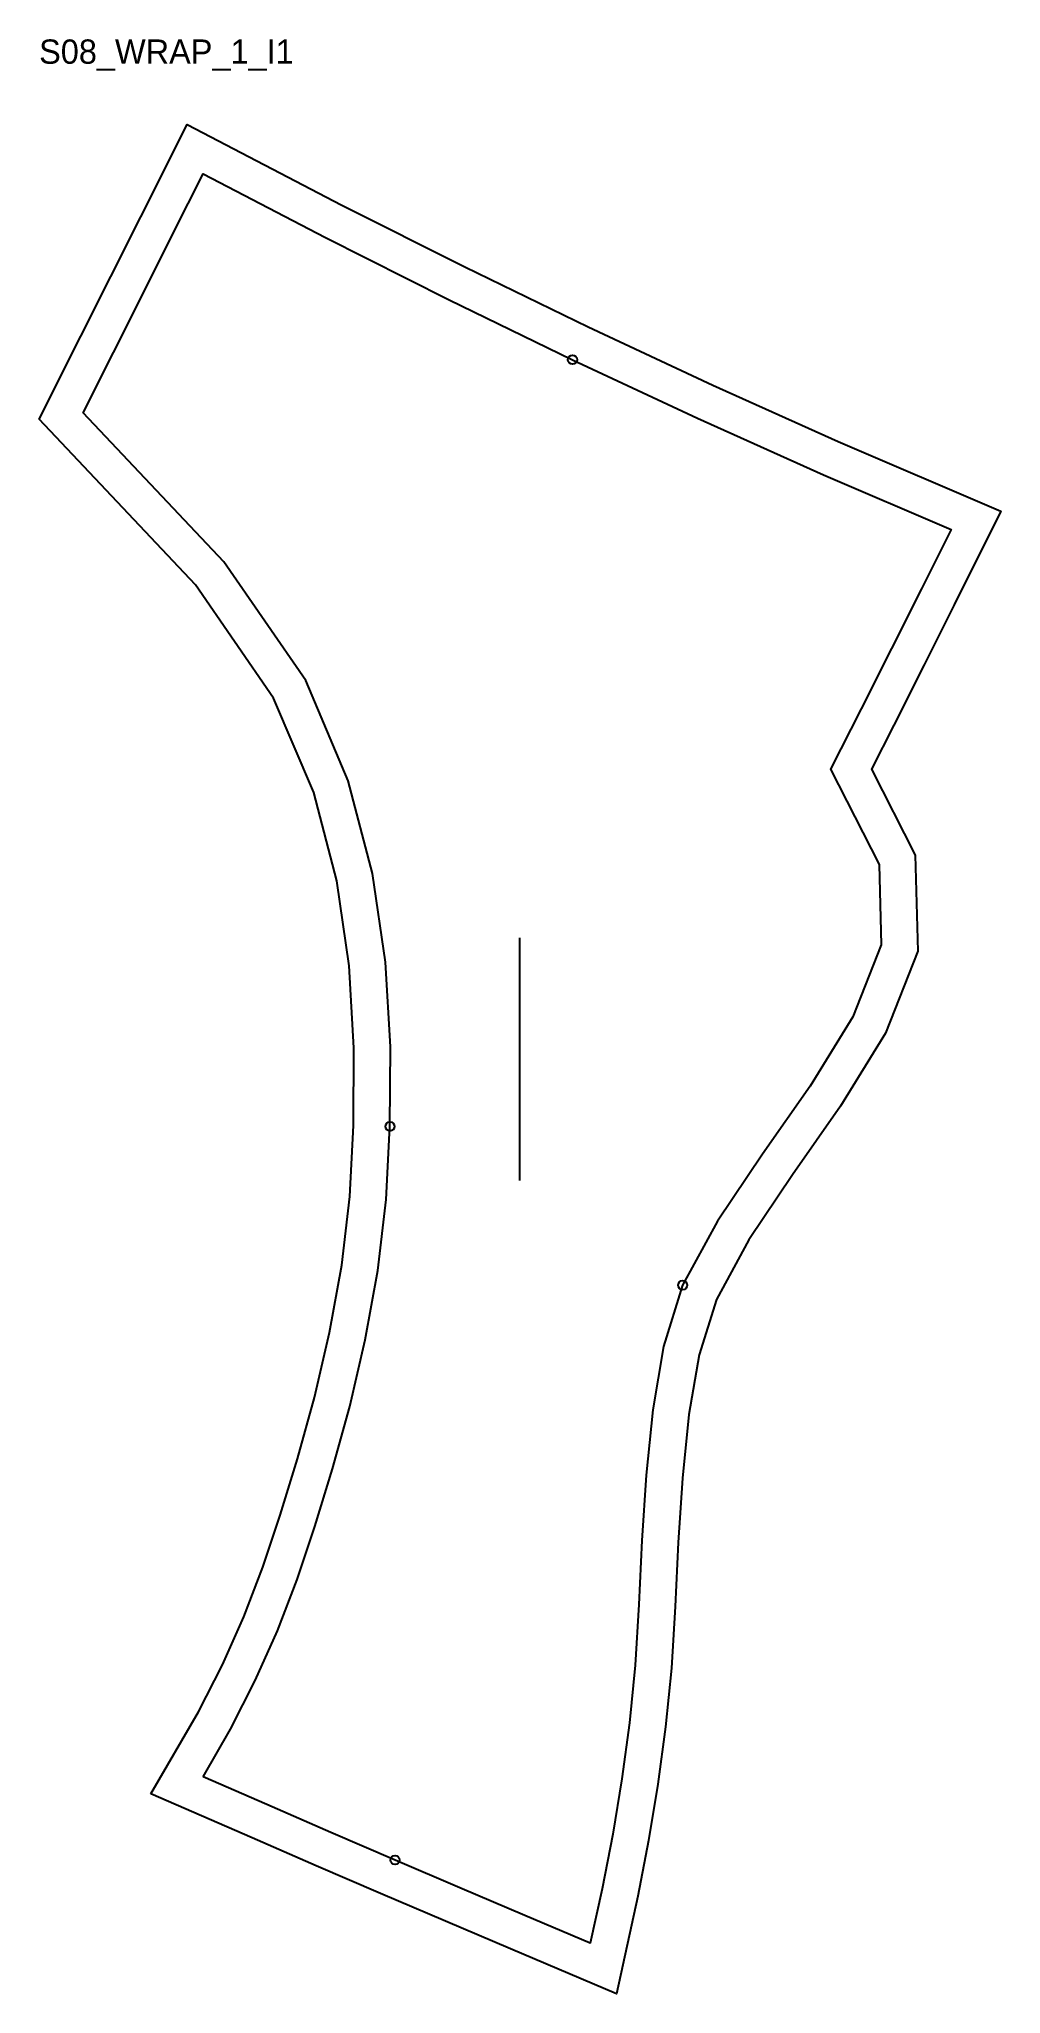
# Model space of a CAD drawing. Header units: millimetres. Extents: x -54 to 263, y -72 to 573.
import ezdxf

# ---------------------------------------------------------------- set-up
doc = ezdxf.new("R2010")
doc.units = ezdxf.units.MM
for name, color, linetype in [('CUT', 1, 'Continuous'), ('GRAIN', 3, 'Continuous'), ('ID', 7, 'Continuous'), ('NOTCH', 2, 'Continuous'), ('SEAM', 5, 'Continuous')]:
    doc.layers.add(name, color=color, linetype=linetype)

msp = doc.modelspace()

# ---------------------------------------------------------------- linework, layer by layer
at = {"layer": 'CUT'}
msp.add_lwpolyline([(-17.13, -5.63), (-1.48, 21.38), (6.39, 36.85), (13.43, 52.73), (19.68, 69.08), (25.41, 86.18), (31.15, 104.81), (36.71, 124.98), (41.7, 146.4), (45.7, 168.62), (48.34, 191.23), (49.55, 214.65), (49.7, 240.25), (48.16, 267.25), (44.1, 295.23), (36.45, 324.32), (23.24, 355.43), (-2.47, 392.75), (-53.97, 447.38), (-40.25, 474.7), (-30.36, 494.43), (-20.52, 514.07), (-5.27, 544.51), (45.77, 517.96), (86.18, 497.6), (126.86, 477.8), (167.86, 458.58), (209.2, 440.01), (262.75, 417.07), (247.34, 386.17), (237.47, 366.46), (227.49, 346.58), (220.13, 332.06), (234.56, 303.71), (235.41, 272.06), (224.73, 245.06), (209.95, 221.03), (194.11, 198.37), (179.71, 176.91), (169.06, 157.31), (163.34, 139.04), (160.03, 119.34), (157.89, 98.43), (156.52, 77.18), (155.46, 56.16), (154.24, 35.82), (152.35, 16.43), (149.78, -2.44), (146.73, -21.01), (143.21, -39.37), (136.17, -71.54), (101.26, -56.71), (79.81, -47.58), (58.5, -38.45), (37.31, -29.31), (16.22, -20.15), (-17.13, -5.63)], close=True, dxfattribs=at)
at = {"layer": 'GRAIN'}
msp.add_line((104.39, 196.49), (104.39, 276.49), dxfattribs=at)
at = {"layer": 'NOTCH'}
for centre in [(121.69, 466.97), (61.55, 214.31), (157.96, 162.01), (63.24, -27.43)]:
    msp.add_circle(centre, 1.5, dxfattribs=at)
at = {"layer": 'SEAM'}
msp.add_lwpolyline([(0, 0), (9.06, 15.65), (17.23, 31.7), (24.53, 48.15), (30.98, 65.02), (36.83, 82.5), (42.68, 101.44), (48.34, 122.03), (53.45, 143.97), (57.58, 166.85), (60.31, 190.22), (61.55, 214.31), (61.71, 240.56), (60.11, 268.46), (55.87, 297.62), (47.83, 328.21), (33.81, 361.23), (6.89, 400.32), (-39.48, 449.5), (-29.53, 469.32), (-19.64, 489.06), (-9.79, 508.7), (0, 528.24), (40.3, 507.28), (80.85, 486.85), (121.69, 466.97), (162.85, 447.68), (204.38, 429.02), (246.34, 411.05), (236.6, 391.53), (226.74, 371.83), (216.78, 351.98), (206.67, 332.05), (222.63, 300.68), (223.35, 274.19), (213.96, 250.45), (199.91, 227.62), (184.21, 205.15), (169.43, 183.14), (157.96, 162.01), (151.64, 141.84), (148.13, 120.94), (145.93, 99.43), (144.54, 77.87), (143.48, 56.83), (142.27, 36.77), (140.43, 17.82), (137.92, -0.65), (134.92, -18.91), (131.45, -36.96), (127.54, -54.84), (105.95, -45.66), (84.53, -36.54), (63.24, -27.43), (42.08, -18.3), (21, -9.15)], close=True, dxfattribs=at)

# ---------------------------------------------------------------- texts
at = {"layer": 'ID'}
msp.add_text('S08_WRAP_1_I1', height=8, dxfattribs=at).set_placement((-53.97, 564.51))

doc.saveas('drawing.dxf')
